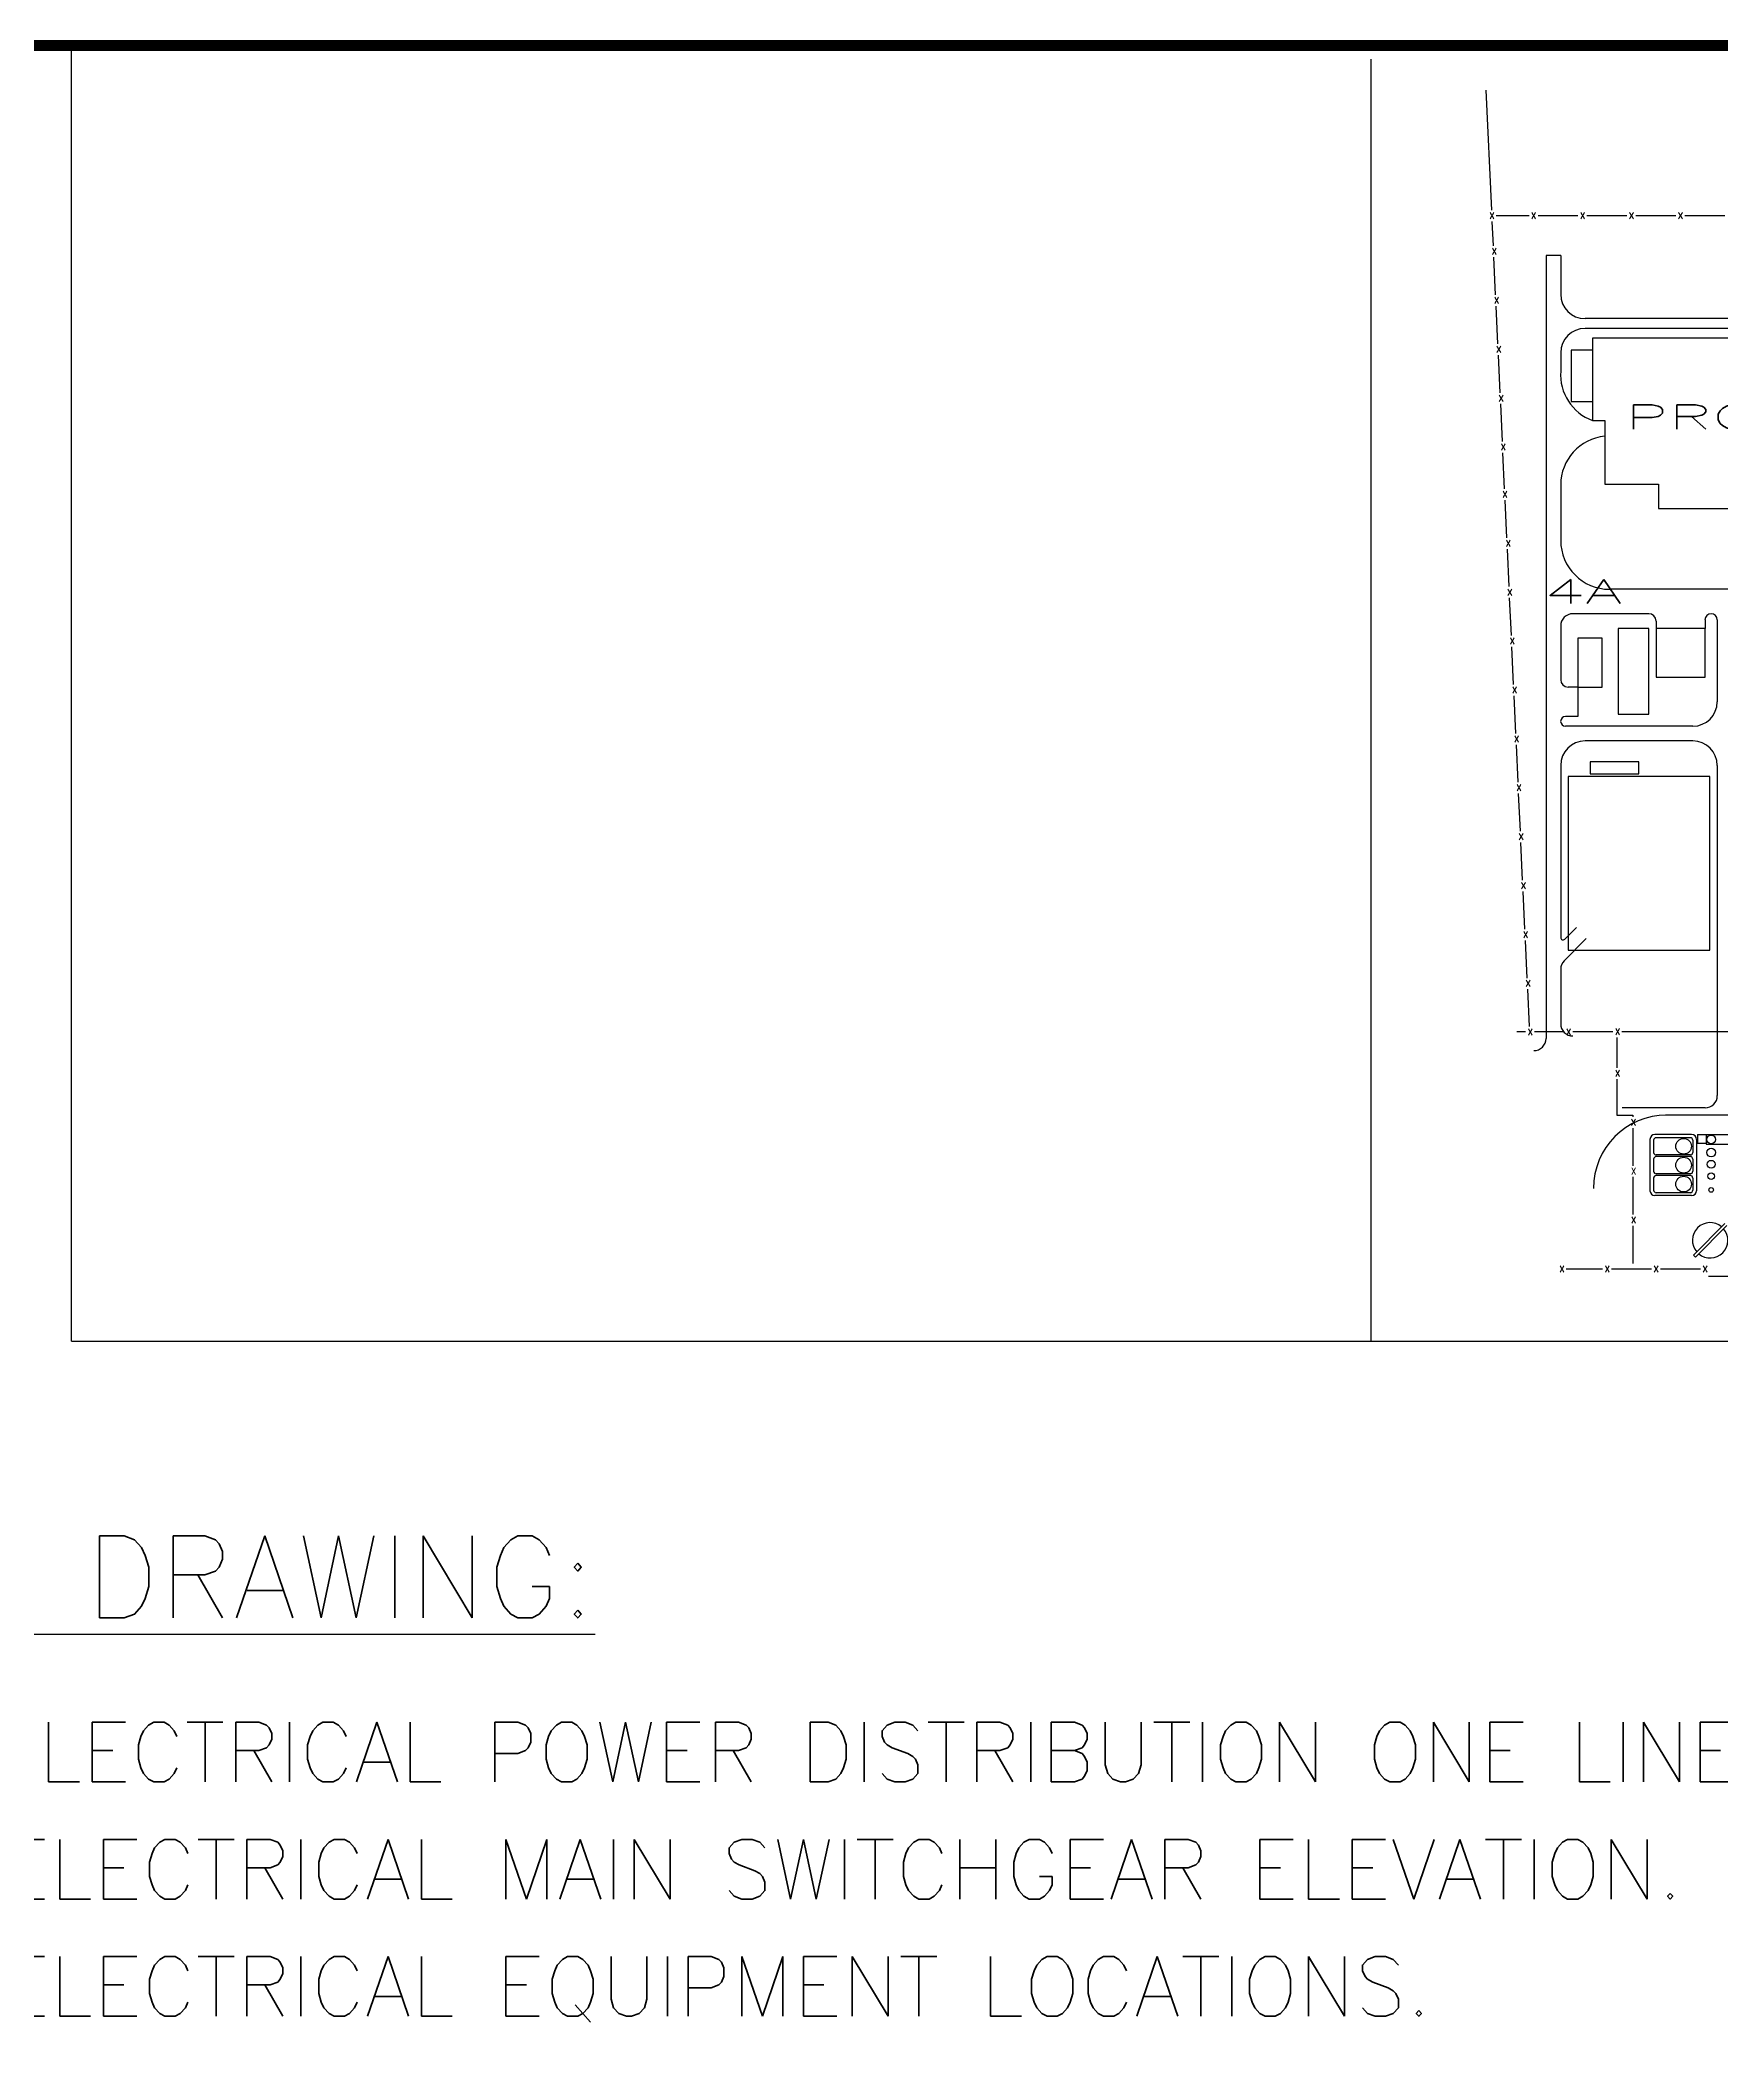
# Model space of a CAD drawing. Extents: x 4786 to 12422, y -518 to 4987.
# Drawn here: x 11209 to 11799, y 4282 to 4987 of the extents above; entities that cross this region are included whole.
import ezdxf
from ezdxf.enums import TextEntityAlignment as Align

# ---------------------------------------------------------------- set-up
doc = ezdxf.new("R2010")
doc.units = 0
doc.header["$LTSCALE"] = 192
doc.header["$MEASUREMENT"] = 0
for name, color, linetype in [('00000-BORDER', 8, 'CONTINUOUS'), ('KEY3', 8, 'CONTINUOUS'), ('TEXT', 7, 'CONTINUOUS'), ('TTL', 7, 'CONTINUOUS')]:
    doc.layers.add(name, color=color, linetype=linetype)
doc.styles.get("Standard").update_dxf_attribs({"font": 'simplex.shx'})
doc.styles.add('STDTEXT', font='SIMPLEX.shx', dxfattribs={"height": 21.0048})
doc.styles.add('SUBTITLE', font='simplex', dxfattribs={"height": 36})
doc.styles.add('TITLE', font='SIMPLEX.SHX')

# ---------------------------------------------------------------- blocks, each defined once
blk = doc.blocks.new('KEY3')
at = {"layer": '00000-BORDER', "color": 4}
for p, q in [((33.5, 26.2812), (33.5, 28.6562)), ((35.875, 28.625), (35.875, 26.2812)), ((33.5, 26.2812), (39.75, 26.2812))]:
    blk.add_line(p, q, dxfattribs=at)
at = {"layer": '00000-BORDER', "color": 6}
for p, q in [((36.096, 28.3491), (36.0859, 28.5688)), ((36.0991, 28.2837), (36.097, 28.3284)), ((36.1642, 28.3386), (36.1043, 28.3386)), ((36.2536, 28.3386), (36.1807, 28.3386)), ((36.3431, 28.3386), (36.2701, 28.3386)), ((36.4325, 28.3386), (36.3596, 28.3386)), ((36.522, 28.3386), (36.449, 28.3386)), ((36.1032, 28.1942), (36.1, 28.2631)), ((36.2221, 28.2663), (36.1953, 28.2663)), ((36.1953, 28.2663), (36.1953, 26.8347)), ((36.2221, 28.2663), (36.2221, 28.1955)), ((36.1073, 28.1048), (36.1041, 28.1736)), ((36.6492, 28.1508), (36.2668, 28.1508)), ((36.6939, 28.1329), (36.2668, 28.1329)), ((36.2221, 28.0882), (36.2221, 28.0547)), ((36.1114, 28.0154), (36.1083, 28.0842)), ((36.1156, 27.9259), (36.1124, 27.9947)), ((36.1196, 27.8396), (36.1165, 27.9053)), ((36.2221, 27.8468), (36.2221, 27.7453)), ((36.1237, 27.7501), (36.1205, 27.8189)), ((36.1278, 27.6607), (36.1246, 27.7295)), ((37.2051, 27.6559), (36.3115, 27.6559)), ((36.1319, 27.5712), (36.1288, 27.64)), ((36.3831, 27.6112), (36.2445, 27.6112)), ((36.2221, 27.5888), (36.2221, 27.4904)), ((36.3965, 27.5978), (36.3965, 27.5843)), ((36.486, 27.6), (36.486, 27.5843)), ((36.5083, 27.6), (36.5083, 27.4502)), ((36.1361, 27.4818), (36.1329, 27.5506)), ((36.1402, 27.3923), (36.137, 27.4611)), ((36.2534, 27.477), (36.2355, 27.477)), ((36.2534, 27.477), (36.2534, 27.4233)), ((36.2534, 27.4233), (36.231, 27.4233)), ((36.4636, 27.4054), (36.231, 27.4054)), ((36.1443, 27.3029), (36.1411, 27.3717)), ((36.4636, 27.3786), (36.2668, 27.3786)), ((36.2221, 27.3339), (36.2221, 27.0192)), ((36.5083, 27.3339), (36.5083, 26.7301)), ((36.1484, 27.2134), (36.1453, 27.2822)), ((36.1526, 27.124), (36.1494, 27.1928)), ((36.1567, 27.0345), (36.1535, 27.1033)), ((36.251, 27.0377), (36.2297, 27.0161)), ((36.1608, 26.9451), (36.1577, 27.0139)), ((36.2689, 27.0176), (36.2285, 26.9766)), ((36.2221, 26.9609), (36.2221, 26.8615)), ((36.1649, 26.8565), (36.1618, 26.9245)), ((36.158, 26.8464), (36.1418, 26.8464)), ((36.2281, 26.8464), (36.1745, 26.8464)), ((36.3176, 26.8464), (36.2446, 26.8464)), ((36.325, 26.8362), (36.325, 26.7808)), ((36.6064, 26.8464), (36.3341, 26.8464)), ((36.325, 26.7602), (36.325, 26.6943)), ((36.325, 26.6943), (36.354, 26.6943)), ((36.486, 26.7078), (36.3343, 26.7078)), ((36.354, 26.6943), (36.354, 26.6914)), ((39.2, 26.6943), (36.4138, 26.6943)), ((36.354, 26.6707), (36.354, 26.6019)), ((36.4614, 26.659), (36.3943, 26.659)), ((36.4591, 26.653), (36.3965, 26.653)), ((36.4725, 26.659), (36.4725, 26.6433)), ((36.4725, 26.659), (36.5396, 26.659)), ((36.4882, 26.659), (36.4882, 26.6411)), ((36.3853, 26.65), (36.3853, 26.5561)), ((36.392, 26.6485), (36.392, 26.6261)), ((36.4591, 26.6217), (36.3965, 26.6217)), ((36.4591, 26.6185), (36.3965, 26.6185)), ((36.4636, 26.6485), (36.4636, 26.6261)), ((36.4703, 26.65), (36.4703, 26.5561)), ((36.4725, 26.6433), (36.4882, 26.6433)), ((36.354, 26.5813), (36.354, 26.5125)), ((36.392, 26.614), (36.392, 26.5917)), ((36.392, 26.5793), (36.392, 26.557)), ((36.4591, 26.5872), (36.3965, 26.5872)), ((36.4591, 26.5838), (36.3965, 26.5838)), ((36.4636, 26.614), (36.4636, 26.5917)), ((36.4636, 26.5793), (36.4636, 26.557)), ((36.4614, 26.5472), (36.3943, 26.5472)), ((36.4591, 26.5525), (36.3965, 26.5525)), ((36.354, 26.4918), (36.354, 26.423)), ((36.465, 26.4384), (36.5221, 26.4963)), ((36.4688, 26.4346), (36.5259, 26.4925)), ((36.465, 26.4384), (36.4688, 26.4346)), ((36.2986, 26.4126), (36.2324, 26.4126)), ((36.3881, 26.4126), (36.3151, 26.4126)), ((36.4775, 26.4126), (36.4046, 26.4126)), ((36.565, 26.3992), (36.4921, 26.3992))]:
    blk.add_line(p, q, dxfattribs=at)
at = {"layer": '00000-BORDER', "color": 3}
blk.add_line((36.4882, 26.6411), (36.5821, 26.6411), dxfattribs=at)
at = {"layer": '00000-BORDER', "color": 3, "linetype": 'Continuous'}
for points in [[(37.5609, 28.0271), (37.121, 28.0271), (37.121, 28.115), (36.9921, 28.115), (36.9921, 28.2143), (36.8805, 28.2143), (36.8805, 28.115), (36.2802, 28.115), (36.2802, 27.9645), (36.3026, 27.9645), (36.3026, 27.8482), (36.401, 27.8482), (36.401, 27.8035), (37.0471, 27.8035), (37.0471, 27.6696), (37.3078, 27.6696), (37.3078, 27.8035), (37.3446, 27.8035), (37.3446, 27.6693), (37.5609, 27.6693)], [(36.3831, 27.4278), (36.3831, 27.5843), (36.3272, 27.5843), (36.3272, 27.4278)], [(36.486, 27.4949), (36.486, 27.5843), (36.3965, 27.5843), (36.3965, 27.4949)], [(36.2981, 27.5664), (36.2534, 27.5664), (36.2534, 27.477), (36.2981, 27.477)]]:
    blk.add_lwpolyline(points, close=True, dxfattribs=at)
at = {"layer": '00000-BORDER', "color": 3}
blk.add_lwpolyline([(36.2802, 28.0931), (36.2415, 28.0931), (36.2415, 27.9992), (36.2802, 27.9992)], dxfattribs=at)
blk.add_lwpolyline([(36.4949, 26.9962), (36.4949, 27.3138), (36.2355, 27.3138), (36.2355, 26.9962)], close=True, dxfattribs=at)
at = {"layer": '00000-BORDER', "color": 6}
blk.add_lwpolyline([(36.3652, 27.3182), (36.3652, 27.3406), (36.2758, 27.3406), (36.2758, 27.3182)], close=True, dxfattribs=at)
for centre, radius in [((36.4972, 26.65), 0.00792), ((36.4468, 26.6374), 0.0144), ((36.4468, 26.6029), 0.0144), ((36.4972, 26.6258), 0.00792), ((36.4468, 26.5682), 0.0144), ((36.4972, 26.6045), 0.00717), ((36.4972, 26.5827), 0.0059), ((36.4972, 26.5576), 0.00425)]:
    blk.add_circle(centre, radius, dxfattribs=at)
for centre, radius, start, end in [((36.2668, 28.1955), 0.0447, 180, 270), ((36.2668, 28.0882), 0.0447, 90, 180), ((36.3113, 28.0483), 0.0894, 175.9205, 249.6676), ((36.3115, 27.8468), 0.0894, 95.7392, 180), ((36.3115, 27.7453), 0.0894, 180, 270), ((36.2445, 27.5888), 0.0224, 90, 180), ((36.3831, 27.5978), 0.0134, 0, 90), ((36.4971, 27.6), 0.0112, 0, 180), ((36.2355, 27.4904), 0.0134, 180, 270), ((36.4636, 27.4502), 0.0447, 270, 0), ((36.231, 27.4144), 0.00894, 90, 270), ((36.2668, 27.3339), 0.0447, 90, 180), ((36.4636, 27.3339), 0.0447, 0, 90), ((36.2266, 27.0192), 0.00447, 180, 315.4251), ((36.2445, 26.9609), 0.0224, 135.4251, 180), ((36.2445, 26.8615), 0.0224, 180, 270), ((36.1729, 26.8347), 0.0224, 270, 0), ((36.486, 26.7301), 0.0224, 270, 0), ((36.4161, 26.5602), 0.1342, 90, 180), ((36.3943, 26.65), 0.00894, 90, 180), ((36.3965, 26.6485), 0.00447, 90, 180), ((36.4591, 26.6485), 0.00447, 0, 90), ((36.4614, 26.65), 0.00894, 0, 90), ((36.3965, 26.6261), 0.00447, 180, 270), ((36.3965, 26.614), 0.00447, 90, 180), ((36.4591, 26.6261), 0.00447, 270, 0), ((36.4591, 26.614), 0.00447, 0, 90), ((36.3965, 26.5917), 0.00447, 180, 270), ((36.3965, 26.5793), 0.00447, 90, 180), ((36.4591, 26.5917), 0.00447, 270, 0), ((36.4591, 26.5793), 0.00447, 0, 90), ((36.3943, 26.5561), 0.00894, 180, 270), ((36.3965, 26.557), 0.00447, 180, 270), ((36.4591, 26.557), 0.00447, 270, 0), ((36.4614, 26.5561), 0.00894, 270, 0), ((36.4954, 26.4655), 0.0324, 50.1176, 220.627), ((36.4954, 26.4655), 0.0324, 230.1176, 40.627)]:
    blk.add_arc(centre, radius, start, end, dxfattribs=at)
for p in [(36.0915, 28.3333), (36.1678, 28.3333), (36.2573, 28.3333), (36.3467, 28.3333), (36.4362, 28.3333), (36.0959, 28.2679), (36.1, 28.1784), (36.1042, 28.089), (36.1083, 27.9995), (36.1124, 27.9101), (36.1154, 27.8237), (36.1214, 27.7343), (36.1243, 27.6448), (36.1286, 27.5554), (36.133, 27.4659), (36.1365, 27.3765), (36.1411, 27.2871), (36.1449, 27.1976), (36.1491, 27.1082), (36.1532, 27.0187), (36.1577, 26.9293), (36.1617, 26.8407), (36.2318, 26.8407), (36.3213, 26.841), (36.3213, 26.765), (36.3503, 26.6754), (36.3504, 26.5861), (36.3504, 26.4966), (36.2196, 26.4072), (36.3023, 26.4072), (36.3917, 26.4072), (36.4812, 26.4072)]:
    blk.add_text('X', height=0.0116, dxfattribs=at).set_placement(p)
at = {"layer": '00000-BORDER', "color": 2, "style": 'TITLE', "width": 2}
for s, height, p in [('PROCESS BLDG', 0.044064, (36.3401, 27.9488)), ('4A', 0.04406, (36.1913, 27.63))]:
    blk.add_text(s, height=height, dxfattribs=at).set_placement(p)
blk = doc.blocks.new('Ttl-fdd')
at = {"layer": 'TTL', "color": 4, "const_width": 0.02}
blk.add_lwpolyline([(-32, -2.625), (-32, 26.025), (7.75, 26.025), (7.75, -2.625), (-32, -2.625)], dxfattribs=at)
at = {"layer": 'TTL', "color": 7, "style": 'STDTEXT'}
for tag, p in [('DRNDATE', (1.625, -0.8041)), ('DESDATE', (1.625, -1.0854)), ('CKDATE', (1.625, -1.3354)), ('APPDDATE', (1.625, -1.5886))]:
    blk.add_attdef(tag, text='', height=0.093, dxfattribs=at).set_placement(p, align=Align.MIDDLE_CENTER)
for tag, p in [('DRNBY', (0.5268, -0.8516)), ('DESBY', (0.5268, -1.1184)), ('CHKBY', (0.5268, -1.3852)), ('APPDBY', (0.5268, -1.652))]:
    blk.add_attdef(tag, p, '', height=0.0625, dxfattribs=at)
at = {"layer": 'TTL', "color": 7}
for tag, height, style, p in [('LINE_ONE', 0.15, 'SUBTITLE', (4.875, -1.25)), ('LINE_TWO', 0.15, 'SUBTITLE', (4.875, -1.5)), ('LINE_THREE', 0.15, 'SUBTITLE', (4.875, -1.75)), ('LINE_FOUR', 0.15, 'SUBTITLE', (4.875, -2)), ('SCALE', 0.1094, 'STDTEXT', (1, -2.0292)), ('DWG_FILE_NO.', 0.1458, 'STDTEXT', (0.8722, -2.4882))]:
    blk.add_attdef(tag, text='', height=height, dxfattribs=dict(at, style=style)).set_placement(p, align=Align.CENTER)
at = {"layer": 'TTL', "color": 4, "style": 'TITLE'}
blk.add_attdef('DWG_NO.', text='', height=0.25, dxfattribs=at).set_placement((4.875, -2.5), align=Align.CENTER)

msp = doc.modelspace()

# ---------------------------------------------------------------- block references
at = {"layer": 'KEY3', "xscale": 192, "yscale": 192, "zscale": 192}
msp.add_blockref('KEY3', (4788, -516), dxfattribs=at)
at = {"layer": 'TTL', "xscale": 192, "yscale": 192, "zscale": 192}
msp.add_blockref('Ttl-fdd', (10932, -12), dxfattribs=at)

# ---------------------------------------------------------------- texts
at = {"layer": 'TEXT', "color": 7}
msp.add_text('%%UREFERENCE DRAWING:', height=28.8, dxfattribs=at).set_placement((10984.18, 4432.8))
at = {"layer": 'TEXT', "linetype": 'Continuous'}
for s, p in [('1E2     SITE ELECTRICAL POWER DISTRIBUTION ONE LINE DIAGRAM.', (10984.18, 4375.2)), ('1E51    SITE ELECTRICAL MAIN SWITCHGEAR ELEVATION.', (10984.18, 4334.06)), ('1E58    SITE ELECTRICAL EQUIPMENT LOCATIONS.', (10984.18, 4292.93))]:
    msp.add_text(s, height=21, dxfattribs=at).set_placement(p)

doc.saveas('drawing.dxf')
